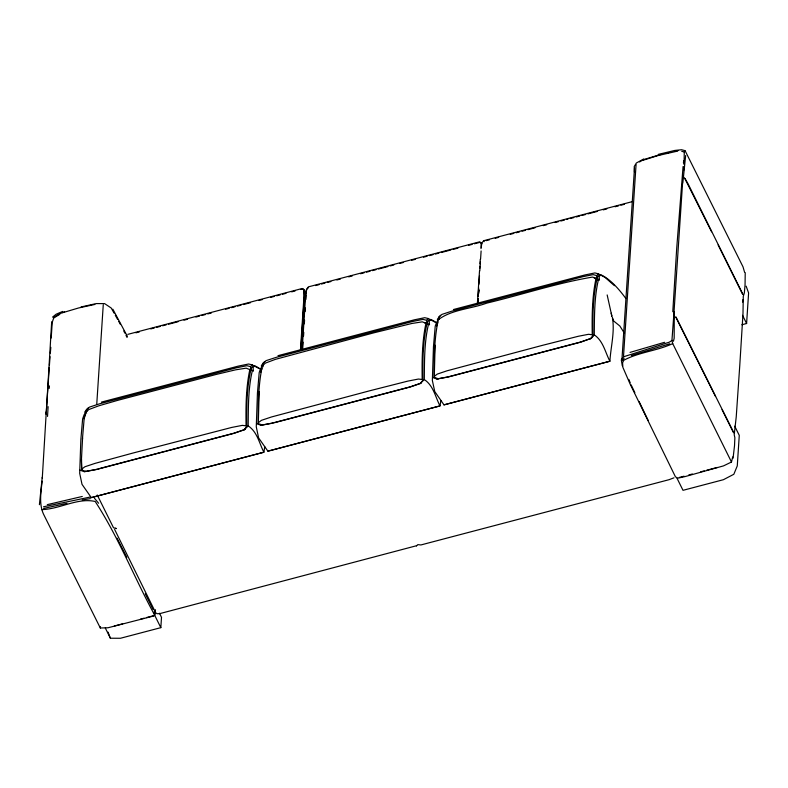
<?xml version="1.0" encoding="UTF-8"?>
<svg xmlns="http://www.w3.org/2000/svg" width="788" height="788" viewBox="0 0 788 788"><rect width="100%" height="100%" fill="white"/><g stroke="black" fill="none" stroke-linecap="round" stroke-linejoin="round"><path stroke-width="1.18" d="M674.272 311.506L674.164 338.21L673.445 341.243M42.276 478.247L46.285 411.73M82.582 437.901L81.371 460.911L81.716 470.101L85.99 471.451L96.737 469.451M259.163 391.459L258.297 423.658L262.571 425.018L273.288 423.018M435.104 345.193L434.257 377.383L438.394 378.772L448.736 376.881L580.529 342.219L591.355 338.298L594.27 334.861C594.477 316.372 594.182 297.194 598.545 279.238L599.461 280.134L599.185 276.627L600.722 274.736A195.779 51.427 75.3 0 1 625.869 298.544M682.536 183.486L673.848 314.432M742.68 302.109L742.788 299.795M51.683 321.79L46.226 413.592M51.2 338.013L52.235 322.322L53.722 317.928M436.798 321.78L435.232 326.153L433.469 346.651L432.356 380.525L434.759 391.557L443.979 404.865L609.892 361.229C610.749 346.828 614.985 331.827 612.375 317.544L613.724 321.051L619.851 326.005L624.224 332.94M684.053 164.594L684.279 152.104M47.526 416.428L48.127 406.667M49.26 388.366L49.417 385.923M672.785 311.723L676.725 248.062L683.068 166.554M96.757 404.067L103.267 304.71M105.306 628.016L110.379 638.231L120.446 638.27L160.831 627.652L154.743 615.389L154.97 611.951M155.443 609.715L155.206 613.36L153.877 615.95L108.045 627.75L100.312 628.006L44.305 515.736C38.592 505.187 40.946 492.608 42.128 481.173M160.831 627.652L161.51 617.319L159.481 613.231M300.445 350.325L304.05 295.224L303.833 289.866L302.218 288.497L127.863 334.348M300.829 349.961L304.345 296.199L304.129 290.861M301.341 350.483L304.926 295.618L304.71 290.24L303.084 288.851L300.799 289.452M302.129 350.266L305.665 294.801L306.591 289.147L308.413 286.862L479.468 241.877L481.054 243.265L481.222 247.54M302.73 348.266L303.134 342.15M303.538 336.043L303.774 332.378M304.335 323.829L304.572 320.155M305.133 311.605L305.38 307.941M305.931 299.391L306.177 295.717M477.37 303.744L479.518 270.885M479.675 268.541L479.823 266.196M479.981 263.862L480.286 259.173M477.656 303.715L477.971 298.849M478.129 296.416L478.69 287.896M478.927 284.241L479.488 275.731M479.803 270.855L480.424 261.488M480.572 259.154L481.113 250.958M477.971 303.331L478.286 298.435L478.04 303.36M478.69 292.328L478.848 289.885M478.68 293.579L478.927 289.915M621.899 360.293L634.478 168.277M623.535 355.94L636.064 164.594M741.863 324.755L746.6 323.504L748.6 292.969L746.147 286.152M46.108 414.449L49.27 367.395M49.427 365.071L50.048 356.668M260.789 368.065L259.222 372.448L257.449 392.936L256.277 426.83L258.602 437.892L267.89 451.169L439.999 405.909L440.906 400.471M84.198 414.508L82.632 418.891L80.868 439.379L79.687 473.273L82.011 484.334L91.29 497.612L263.881 452.223L264.778 446.786M683.59 170.543L683.866 166.977M50.334 353.172L50.816 347.35M82.405 439.418L84.286 417.108L85.764 412.419L88.758 409.563L98.786 405.81L117.767 400.324L216.119 374.458L235.523 369.848L246.171 368.163L250.751 369.996L250.535 366.637L252.209 364.864L258.838 368.42M683.442 162.968L683.688 160.585M682.822 183.033L685.659 155.531M39.4 504.684L42.256 477.252M732.692 456.941L731.491 462.014L723.522 465.885L685.166 476.563L677.65 478.208L675.415 476.76L630.223 384.288L622.875 367.346L622.589 362.756L623.781 360.264C639.098 352.108 657.034 350.896 672.716 343.607L672.203 341.5M671.937 340.446L673.809 315.042M100.312 628.006L100.509 626.726M480.976 248.634L481.892 242.99L483.665 240.724L631.799 201.767M305.714 295.411L306.65 289.728M733.067 458.232L734.524 445.663L734.869 437.714L734.209 434.789L736.238 416.852L739.784 365.268L742.986 313.772L743.281 296.298L744.355 292.909L745.054 284.872L745.221 272.648M81.716 470.101L81.538 459.532M249.904 369.247C245.915 387.627 245.777 407.012 246.063 425.825L246.772 426.692L244.053 429.884L233.829 433.4L166.465 451.11M434.966 322.095L428.337 318.539L426.672 320.322L426.889 323.671L422.309 321.839L411.7 323.513L373.768 332.841L275.327 359.377L265.339 363.13L262.345 365.977C258.297 384.721 258.08 404.471 258.297 423.658M426.032 322.932C422.043 341.303 421.905 360.687 422.191 379.501L422.9 380.368L420.201 383.559L409.996 387.066L274.46 422.713M434.257 377.383C434.04 358.205 434.247 338.446 438.286 319.711C451.898 309.438 470.958 308.955 486.777 303.114C522.05 294.702 556.673 283.089 592.477 277.09L596.073 278.213C592.093 296.584 591.955 315.968 592.241 334.782L592.931 335.658L590.35 338.81M84.119 418.704L85.626 414.143M250.683 370.734C246.575 388.868 246.605 408.095 246.772 426.692M260.7 372.261L261.833 368.843M426.81 324.42C422.703 342.544 422.732 361.771 422.9 380.368M436.66 325.986L437.783 322.568M682.881 176.561L682.92 175.951M622.619 360.628L624.126 358.244M307.261 288.96L308.482 287.433M86.375 410.006L84.828 411.897L85.114 415.404M262.965 363.564L261.419 365.455L261.695 368.961M438.975 317.269L437.439 319.17L437.616 321.504M86.256 411.533L87.33 410.292M252.918 366.253L251.313 368.124L251.48 370.409M429.056 319.938L427.441 321.809L427.608 324.085M599.077 275.219L597.471 277.09L597.718 280.508L596.841 279.701C592.734 297.834 592.763 317.052 592.931 335.658M114.615 529.388L155.778 612.916L157.186 613.724L159.816 613.616L416.625 545.7M416.409 545.946L417.837 544.626L420.91 544.951L669.101 479.675L673.947 477.824M244.053 429.884L248.171 425.875C248.378 407.386 248.082 388.218 252.456 370.261L253.362 371.148L253.086 367.651L254.623 365.75A195.779 51.427 75.3 0 1 260.158 368.902M420.201 383.559L424.299 379.56C424.505 361.071 424.21 341.894 428.574 323.937L429.49 324.833L429.214 321.327L430.75 319.435A195.779 51.427 75.3 0 1 437.232 323.267M86.542 412.045L86.394 409.809L88.069 408.026M263.123 365.602L262.985 363.366L264.65 361.594M439.064 319.327L438.926 317.101L440.591 315.318M594.25 278.154L596.93 278.952L596.713 275.603L598.388 273.82L605.007 277.376L614.473 285.699M438.926 317.101L441.871 314.422L451.701 311.201L583.159 276.627L593.187 274.628L596.713 275.603M262.985 363.366L266.049 360.658L276.253 357.338L412.626 321.474L423.018 319.376L426.672 320.322M86.394 409.809L89.477 407.101L99.712 403.771L236.449 367.809L246.88 365.701L250.535 366.637M52.53 317.131L56.125 314.215L62.685 311.427M54.027 317.791L59.868 314.314M434.444 376.28L437.281 374.093L446.973 370.823L541.986 345.469L578.431 336.249L588.606 334.289L592.241 334.782M81.922 468.988L84.887 466.762L94.984 463.393L132.571 453.149L231.731 427.431L242.3 425.372L246.063 425.825M258.503 422.555L261.458 420.329L271.525 416.96L370.094 390.681L407.898 381.096L418.438 379.048L422.191 379.501M54.145 317.16L59.799 313.555L78.505 307.99L94.865 304.444M153.867 613.3L154.547 612.552L153.827 612.168M672.213 340.357L669.12 342.238L623.682 356.747L621.289 359.919L622.293 365.819M639.541 161.973L643.382 159.698L658.088 155.206M643.717 158.959L636.359 163.008L634.232 166.534L634.438 172.03M591.355 338.298L580.914 341.933L447.584 376.999L436.719 378.969L432.523 377.393M245.117 429.352L234.243 433.104L95.555 469.579L84.257 471.657L79.923 470.131M421.255 383.027L410.41 386.77L272.106 423.146L260.838 425.224L256.504 423.688M443.979 404.865L609.892 361.229C605.174 352.226 603.273 340.987 594.27 334.861M91.29 497.612L263.881 452.223C259.193 443.201 257.331 431.883 248.171 425.875M267.89 451.169L439.999 405.909C435.311 396.886 433.449 385.578 424.299 379.56M642.624 160.388L658.305 155.502L677.128 151.197M630.045 352.403L664.609 342.297M631.365 355.565L669.721 343.775M62.213 312.58L64.567 311.871M135.91 332.822L139.338 331.915M150.754 328.921L154.32 327.975M156.694 327.355L160.259 326.419M162.633 325.789L166.199 324.853M168.573 324.232L178.068 321.731M184.008 320.174L187.574 319.229M195.887 317.042L199.453 316.106M201.827 315.486L205.392 314.55M207.766 313.919L211.332 312.984M225.624 309.231L229.18 308.285M231.554 307.665L235.119 306.729M237.493 306.108L241.059 305.163M243.433 304.542L250.564 302.671M258.878 300.484L262.443 299.548M270.757 297.362L274.322 296.416M276.696 295.796L280.252 294.86M282.537 294.259L285.965 293.353M291.668 291.856L295.096 290.959M315.555 285.571L319.091 284.645M321.455 284.025L324.991 283.099M327.345 282.478L330.881 281.543M336.821 279.986L340.386 279.05M348.69 276.864L352.256 275.928M360.569 273.741L364.125 272.806M366.499 272.175L370.065 271.239M372.438 270.619L376.004 269.683M378.378 269.053L387.873 266.561M390.247 265.93L393.813 264.995M399.762 263.428L403.318 262.493M411.631 260.306L415.197 259.37M423.511 257.184L427.066 256.248M429.44 255.627L433.006 254.691M435.38 254.061L438.936 253.125M441.319 252.505L450.815 250.003M453.189 249.382L457.936 248.131M468.545 245.344L472.081 244.408M474.445 243.787L480.335 242.241L481.931 243.63M486.048 240.685L489.486 239.779M495.219 238.272L498.666 237.365M510.25 234.322L513.786 233.396M516.14 232.775L519.676 231.839M522.03 231.219L525.557 230.293M527.911 229.672L534.983 227.821M543.218 225.654L546.754 224.718M554.998 222.551L558.525 221.625M560.889 221.004L564.415 220.079M566.769 219.458L567.941 219.153M570.295 218.532L573.831 217.596M576.186 216.986L579.712 216.05M582.066 215.429L585.602 214.503M587.956 213.883L597.373 211.411M603.263 209.864L606.799 208.928M615.034 206.761L618.57 205.835M620.924 205.215L624.46 204.289M101.425 402.107L238.173 366.144L248.584 364.007L252.209 364.864M277.977 355.684L414.34 319.82L424.732 317.692L428.337 318.539M453.425 309.536L584.883 274.973L594.891 272.934L598.388 273.82M97.919 469.146L165.283 451.425M114.358 626.017L122.672 623.83M140.491 619.141L144.056 618.206M146.43 617.575L154.743 615.389M679.295 477.439L684.053 476.188M688.801 474.937L692.366 474.002M700.68 471.815L704.245 470.879M706.619 470.259L717.307 467.442M47.28 504.645L82.287 496.46M658.246 154.399L674.814 150.439L681.581 149.73L685.274 150.725M43.616 508.437L66.921 503.374M659.221 154.862L661.575 154.34M666.303 153.286L668.657 152.764M674.567 151.444L678.104 150.656M81.026 306.965L96.274 303.577L104.607 303.607L111.226 308.039L114.112 313.171M43.517 506.773L90.127 497.07M82.198 499.986L90.354 498.627M84.257 471.657L85.99 471.451M260.838 425.224L262.571 425.018M436.719 378.969L438.394 378.772M41.537 509.6C59.553 509.353 77.323 497.494 95.181 501.464C118.298 536.795 133.871 576.786 153.995 613.891L154.507 614.837M681.709 151.296L684.447 152.005M425.037 323.159L426.889 323.671M115.531 528.216L116.378 528.581L113.492 527.733L97.239 494.992M596.073 278.213L596.93 278.952M262.345 365.977L263.192 366.716M85.764 412.419L86.611 413.158M682.703 176.305L685.097 178.659L688.111 183.929L742.917 294.338M731.491 462.014L672.716 343.607M94.462 498.272L98.628 503.246M676.035 317.131L733.845 432.809M112.861 309.201L127.361 336.318M684.772 178.433L711.613 231.82M675.7 316.924L715.563 396.541M115.265 315.23L117.579 319.347M118.732 321.396L120.465 324.489M685.324 151.168L743.005 266.817L744.581 272.244M483.665 240.724L484.177 241.65M117.028 538.165L126.819 557.343M123.775 330.99L124.878 333.157M125.981 335.324L127.085 337.491M145.248 593.758L153.187 609.636M718.124 244.94L742.542 294.131M742.542 315.328L746.6 323.504M734.712 426.17L739.272 435.37L737.273 465.905L733.825 474.277L723.394 479.705L683.009 490.323L676.922 478.06M722.074 409.661L733.47 432.612M631.129 384.879L634.842 392.621M639.078 401.456L648.1 420.25M628.834 379.422L630.154 382.692M108.064 632.134L110.379 638.231M611.192 313.171L611.941 316.49L607.164 294.939"/></g></svg>
